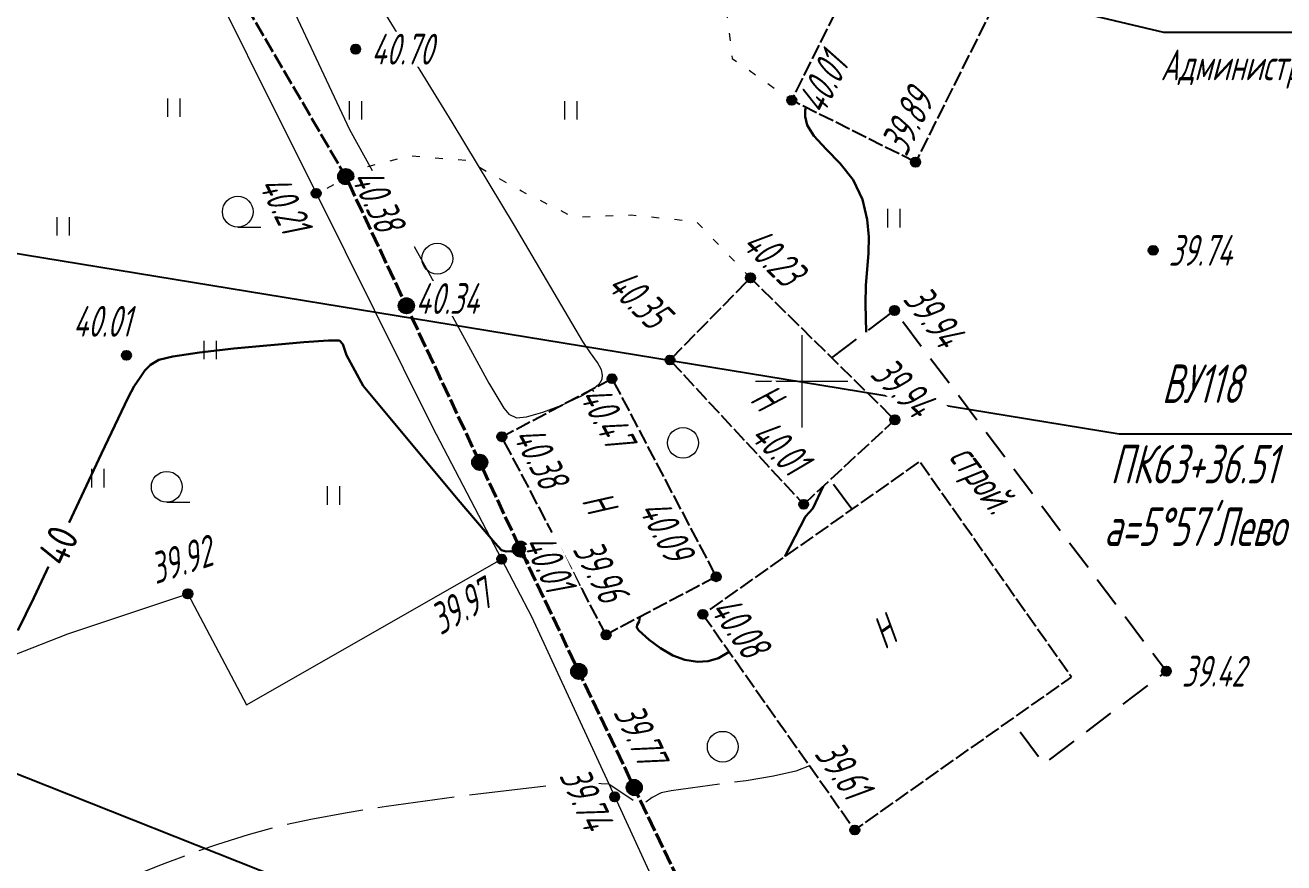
# Model space of a CAD drawing. Extents: x 2208637 to 2213412, y 575334 to 577367.
# Drawn here: x 2211124.76 to 2211165.67, y 576534.36 to 576561.57 of the extents above; entities that cross this region are included whole.
import ezdxf
from ezdxf.enums import TextEntityAlignment as Align

# ---------------------------------------------------------------- set-up
doc = ezdxf.new("R2010")
doc.units = 0
doc.header["$LTSCALE"] = 0.5
for name, pattern in [('2000_13', [1, 1, 0]), ('2000_16', [1, 1, 0]), ('2000_22', [3, 2, -1]), ('2000_366_2', [1.5, 0.5, -1]), ('500_121_1_2', [1, 1, 0]), ('500_329_3', [6, 5, -1])]:
    doc.linetypes.add(name, pattern=pattern)
doc.layers.get('0').update_dxf_attribs({"lineweight": 25})
for name, color, linetype, lineweight in [('ИИ_ГАЗОПРОВОДЫ', 150, 'Continuous', 25), ('ИИ_ГОРИЗОНТАЛИ_ОСН', 32, 'Continuous', 15), ('ИИ_ГОРИЗОНТАЛИ_УТОЛЩ', 32, 'Continuous', 30), ('ИИ_КООРДИНАТНАЯ_СЕТКА', 3, 'Continuous', 25), ('ИИ_ОГРАДЫ', 7, 'Continuous', 25), ('ИИ_ОТМЕТКИ', 7, 'Continuous', 25), ('ИИ_СООРУЖЕНИЯ', 7, 'Continuous', 25), ('ИИ_ТРАССЫ_КЛС', 5, 'Continuous', 40), ('ИИ_УГОДЬЯ', 7, 'Continuous', 25)]:
    doc.layers.add(name, color=color, linetype=linetype, lineweight=lineweight)
doc.styles.add('D431', font='', dxfattribs={"height": 1})
doc.styles.add('GOST 2.304', font='cs_gost2304.shx', dxfattribs={"width": 0.8, "oblique": 15})
doc.styles.add('VNIPISIMPLEXCUR', font='simplex.shx', dxfattribs={"width": 0.8, "oblique": 15})
doc.styles.get('D431').set_extended_font_data('D431', italic=True)
doc.linetypes.add('2000_475_1', pattern='A,3,[1,Topography.shx,S=0.5,R=90,X=0,Y=0],0', length=3)

# ---------------------------------------------------------------- blocks, each defined once
blk = doc.blocks.new('500_12')
at = {"color": 0, "linetype": 'Continuous', "lineweight": -2, "flags": 128}
for points in [[(0, 3), (0, -3)], [(-3, 0), (3, 0)]]:
    blk.add_lwpolyline(points, dxfattribs=at)
at = {"color": 7, "linetype": 'Continuous', "lineweight": -2, "style": 'D431'}
blk.add_attdef('Вертикальная_подпись', (-0.5, 0.5), '', height=2, rotation=90, dxfattribs=at)
blk.add_attdef('Горизонтальная_подпись', (0.5, 0.5), '', height=2, dxfattribs=at)
blk = doc.blocks.new('500_329_6')
at = {"color": 0, "linetype": 'Continuous', "lineweight": -2}
blk.add_lwpolyline([(0, 0), (1, 0)], dxfattribs=at)
blk = doc.blocks.new('500_401')
at = {"color": 0, "linetype": 'Continuous', "lineweight": -2}
for points in [[(-0.4, 0), (-0.4, 1.2)], [(0.4, 0), (0.4, 1.2)]]:
    blk.add_lwpolyline(points, dxfattribs=at)
blk = doc.blocks.new('500_368')
at = {"color": 0, "linetype": 'Continuous', "lineweight": -2}
blk.add_circle((0, 0), 1, dxfattribs=at)
blk = doc.blocks.new('500_379')
at = {"color": 0, "linetype": 'Continuous', "lineweight": -2}
blk.add_lwpolyline([(0, -1), (1.5, -1)], dxfattribs=at)
blk.add_circle((0, 0), 1, dxfattribs=at)
blk = doc.blocks.new('500_330_1')
at = {"linetype": 'Continuous', "lineweight": -2}
h = blk.add_hatch(color=0, dxfattribs=at)
h.dxf.hatch_style = 1
edge = h.paths.add_edge_path()
edge.add_arc((0, 0), 0.3, 0, 360)
at = {"color": 0, "linetype": 'Continuous', "lineweight": -2}
blk.add_circle((0, 0), 0.3, dxfattribs=at)
at = {"color": 0, "linetype": 'Continuous', "lineweight": -2, "style": 'GOST 2.304', "flags": 1}
for tag, p in [('Номер', (-1, -1)), ('Номер_рабочей_станции', (-1, -3.5))]:
    blk.add_attdef(tag, text='', height=2, dxfattribs=at).set_placement(p, align=Align.RIGHT)
at = {"color": 0, "linetype": 'Continuous', "lineweight": -2, "style": 'GOST 2.304'}
blk.add_attdef('Высота', (1, -1), '', height=2, dxfattribs=at)
at = {"color": 0, "linetype": 'Continuous', "lineweight": -2, "style": 'GOST 2.304', "flags": 1}
blk.add_attdef('Код', (0, -3.5), '', height=2, dxfattribs=at)
blk = doc.blocks.new('*U56')
at = {"color": 7, "true_color": 0xffffff}
blk.add_wipeout([(-1.525, 1.1), (1.625, 1.1), (1.625, -1.1), (-1.525, -1.1)], dxfattribs=at)
at = {"color": 0, "linetype": 'Continuous', "lineweight": -2, "style": 'GOST 2.304'}
blk.add_attdef('Высота', text='', height=2, dxfattribs=at).set_placement((0, 0), align=Align.MIDDLE_CENTER)
blk = doc.blocks.new('500_107_1_1')
at = {"linetype": 'Continuous', "lineweight": -2}
h = blk.add_hatch(color=0, dxfattribs=at)
h.dxf.hatch_style = 1
edge = h.paths.add_edge_path()
edge.add_arc((0, 0), 0.5, 0, 360)
at = {"color": 0, "linetype": 'Continuous', "lineweight": -2}
blk.add_circle((0, 0), 0.5, dxfattribs=at)
at = {"color": 0, "linetype": 'Continuous', "lineweight": -2, "style": 'VNIPISIMPLEXCUR', "oblique": 15, "width": 0.8}
for tag, p in [('Номер', (1, -0.5)), ('Тип', (1, -3)), ('Высота', (1, -5.5)), ('Пояснительная_надпись', (1, -8))]:
    blk.add_attdef(tag, p, '', height=2, dxfattribs=at)

msp = doc.modelspace()

# ---------------------------------------------------------------- linework, layer by layer
at = {"layer": 'ИИ_ГАЗОПРОВОДЫ', "color": 7, "linetype": '500_121_1_2', "lineweight": 40, "flags": 128}
msp.add_lwpolyline([(2210947.509, 576553.129), (2210962.73, 576547.52), (2210976.437, 576542.375), (2210981.974, 576540.409), (2210987.843, 576538.033), (2210994.856, 576535.495), (2211008.37, 576526.26), (2211013.09, 576532.78), (2211014.085, 576534.05), (2211016.197, 576541.336), (2211017.412, 576545.107), (2211019.38, 576550.369), (2211021.035, 576553.701), (2211023.92, 576559.7), (2211026.15, 576564.54), (2211027.77, 576568.06), (2211032.38, 576577.47), (2211034.5, 576581.95), (2211065.448, 576568.443), (2211075.152, 576564.598), (2211082.651, 576561.98), (2211099.808, 576555.972), (2211106.03, 576558.44), (2211110.98, 576559.97), (2211115.68, 576561.55), (2211120.47, 576563.15), (2211125.59, 576564.86), (2211129.62, 576566.16), (2211135.176, 576556.65), (2211140.856, 576544.549), (2211140.961, 576544.326), (2211144.553, 576536.806), (2211148.385, 576528.784), (2211153.244, 576518.943), (2211158.041, 576509.227), (2211158.514, 576508.27)], dxfattribs=at)
at = {"layer": 'ИИ_ГАЗОПРОВОДЫ', "color": 7, "flags": 128}
msp.add_lwpolyline([(2211127.798, 576569.376), (2211161.762, 576561.337), (2211189.295, 576561.337)], dxfattribs=at)
at = {"layer": 'ИИ_ГОРИЗОНТАЛИ_ОСН', "elevation": 40.5, "flags": 128}
msp.add_lwpolyline([(2211133.034, 576563.008), (2211135.296, 576558.183), (2211137.791, 576553.677), (2211139.831, 576549.942), (2211140.316, 576549.127), (2211140.482, 576548.929), (2211140.723, 576548.813), (2211141.054, 576548.842), (2211141.581, 576548.995), (2211142.197, 576549.23), (2211142.792, 576549.507), (2211143.181, 576549.731), (2211143.386, 576549.886), (2211143.468, 576549.98), (2211143.509, 576550.083), (2211143.521, 576550.201), (2211143.485, 576550.374), (2211143.36, 576550.608), (2211143.131, 576550.925), (2211142.888, 576551.298), (2211140.661, 576555.063), (2211138.639, 576558.415), (2211136.506, 576561.88)], dxfattribs=at)
at = {"layer": 'ИИ_ГОРИЗОНТАЛИ_ОСН', "color": 32, "linetype": '500_329_3', "lineweight": 20, "elevation": 39.75, "flags": 128}
msp.add_lwpolyline([(2211150.249, 576537.514), (2211150.249, 576537.514), (2211149.809, 576537.337), (2211149.083, 576537.174), (2211148.193, 576537.027), (2211145.756, 576536.7), (2211145.429, 576536.637), (2211145.142, 576536.485), (2211144.769, 576536.216), (2211143.725, 576536.909), (2211143.228, 576536.932), (2211142.781, 576536.929), (2211142.301, 576536.907), (2211141.907, 576536.87), (2211139.071, 576536.543), (2211136.5, 576536.188), (2211135.22, 576535.985), (2211134.036, 576535.769), (2211133.02, 576535.546), (2211132.002, 576535.269), (2211131.011, 576534.957), (2211130.073, 576534.63), (2211129.211, 576534.305), (2211127.019, 576533.433), (2211126.626, 576533.35), (2211126.292, 576533.317), (2211125.996, 576533.25), (2211125.717, 576533.06)], dxfattribs=at)
at = {"layer": 'ИИ_ГОРИЗОНТАЛИ_УТОЛЩ', "elevation": 40, "flags": 128}
for points in [[(2211150.136, 576558.898), (2211150.11, 576558.798), (2211150.105, 576558.601), (2211150.177, 576558.323), (2211150.394, 576557.971), (2211150.792, 576557.537), (2211151.248, 576557.073), (2211151.672, 576556.542), (2211151.972, 576555.908), (2211152.123, 576555.26), (2211152.178, 576554.69), (2211152.17, 576554.164), (2211152.086, 576553.108), (2211152.074, 576552.512), (2211152.088, 576551.602)], [(2211142.858, 576543.249), (2211141.911, 576543.682), (2211141.539, 576543.866), (2211141.259, 576544.045), (2211140.827, 576544.365), (2211140.674, 576544.452), (2211140.52, 576544.479), (2211140.387, 576544.474), (2211140.244, 576544.513), (2211140.017, 576544.754), (2211138.829, 576546.148), (2211135.746, 576549.849), (2211135.197, 576550.846), (2211135.079, 576551.203), (2211134.97, 576551.322), (2211134.616, 576551.328), (2211133.81, 576551.277), (2211131.54, 576551.065), (2211130.424, 576550.934), (2211129.553, 576550.807), (2211129.1, 576550.699), (2211128.832, 576550.534), (2211128.647, 576550.35), (2211128.488, 576550.128), (2211128.303, 576549.847), (2211128.104, 576549.472), (2211127.236, 576547.66), (2211125.038, 576542.968), (2211124.514, 576541.903)], [(2211150.693, 576546.586), (2211150.359, 576545.866), (2211150.123, 576545.614), (2211149.444, 576544.305)], [(2211147.641, 576541.213), (2211147.296, 576541.01), (2211146.961, 576540.907), (2211146.605, 576540.891), (2211146.196, 576540.95), (2211145.812, 576541.092), (2211145.409, 576541.328), (2211145.042, 576541.597), (2211144.698, 576541.908), (2211144.655, 576541.961), (2211144.637, 576542.018), (2211144.653, 576542.092), (2211144.713, 576542.202), (2211144.735, 576542.345)]]:
    msp.add_lwpolyline(points, dxfattribs=at)
at = {"layer": 'ИИ_ОГРАДЫ', "linetype": '2000_475_1', "lineweight": 20, "flags": 128}
for points in [[(2211106.08, 576524.77), (2211104.002, 576531.836), (2211104.05, 576533.73), (2211104.44, 576540.16), (2211104.422, 576541.717), (2211105.64, 576548.73), (2211105.73, 576550.44), (2211106.12, 576553.07), (2211106.57, 576556.2), (2211106.97, 576558.48), (2211114.5, 576560.66), (2211120.705, 576562.304), (2211129.74, 576565.09), (2211134.214, 576556.108), (2211137.987, 576548.532), (2211140.244, 576544.224), (2211141.219, 576542.362), (2211143.919, 576536.503), (2211147.566, 576528.588), (2211148.533, 576526.489)], [(2211116.666, 576549.452), (2211116.854, 576544.432), (2211119.591, 576539.229), (2211126.137, 576541.796), (2211130.043, 576543.097), (2211131.952, 576539.495), (2211140.244, 576544.224)]]:
    msp.add_lwpolyline(points, dxfattribs=at)
at = {"layer": 'ИИ_СООРУЖЕНИЯ', "linetype": '2000_16', "flags": 128}
msp.add_lwpolyline([(2211153.699, 576557.118), (2211149.673, 576559.129), (2211155.233, 576570.26), (2211159.259, 576568.249)], close=True, dxfattribs=at)
at = {"layer": 'ИИ_СООРУЖЕНИЯ', "linetype": '2000_13', "flags": 128}
for points in [[(2211150.063, 576546.003), (2211153.025, 576548.749), (2211148.334, 576553.359), (2211145.715, 576550.694)], [(2211143.638, 576541.767), (2211140.252, 576548.2), (2211143.832, 576550.085), (2211147.218, 576543.652)], [(2211146.783, 576542.43), (2211151.722, 576535.425), (2211158.766, 576540.391), (2211153.828, 576547.396)]]:
    msp.add_lwpolyline(points, close=True, dxfattribs=at)
at = {"layer": 'ИИ_СООРУЖЕНИЯ', "linetype": '2000_22', "flags": 128}
for points in [[(2211150.976, 576550.763), (2211153.013, 576552.3), (2211161.852, 576540.583), (2211157.868, 576537.577), (2211156.794, 576539.001)], [(2211151.629, 576545.846), (2211150.915, 576546.793)]]:
    msp.add_lwpolyline(points, dxfattribs=at)
at = {"layer": 'ИИ_ТРАССЫ_КЛС', "lineweight": 25, "flags": 128}
for points in [[(2211101.85, 576557.86), (2211160.314, 576548.297), (2211168.348, 576548.297)], [(2211100.623, 576546.71), (2211157.205, 576524.275), (2211165.213, 576524.275)]]:
    msp.add_lwpolyline(points, dxfattribs=at)
at = {"layer": 'ИИ_УГОДЬЯ', "linetype": '2000_366_2', "lineweight": 20, "flags": 128}
for points in [[(2211136.399, 576581.15), (2211136.544, 576578.488), (2211138.336, 576576.699), (2211143.383, 576574.95), (2211147.983, 576573.039), (2211148.919, 576571.127), (2211148.595, 576567.333), (2211147.292, 576564.08), (2211147.74, 576560.487), (2211149.673, 576559.129)], [(2211148.334, 576553.359), (2211146.587, 576555.181), (2211144.45, 576555.395), (2211142.599, 576555.323), (2211140.889, 576556.177), (2211139.109, 576557.173), (2211137.257, 576557.316), (2211135.833, 576556.96), (2211134.225, 576556.085)]]:
    msp.add_lwpolyline(points, dxfattribs=at)

# ---------------------------------------------------------------- block references
at = {"layer": 'ИИ_ГАЗОПРОВОДЫ', "color": 7, "xscale": 0.5, "yscale": 0.5, "zscale": 0.5}
for p in [(2211135.176, 576556.65, 40.382), (2211137.146, 576552.454, 40.341), (2211139.533, 576547.369, 40.207), (2211140.856, 576544.549, 40.013), (2211142.752, 576540.576, 39.883), (2211144.553, 576536.806, 39.77)]:
    msp.add_blockref('500_107_1_1', p, dxfattribs=at)
at = {"layer": 'ИИ_ГОРИЗОНТАЛИ_ОСН', "xscale": 0.5, "yscale": 0.5, "zscale": 0.5, "rotation": 303.5974670770353}
msp.add_blockref('500_329_6', (2211143.181, 576549.731, 40.5), dxfattribs=at)
at = {"layer": 'ИИ_КООРДИНАТНАЯ_СЕТКА', "color": 3, "lineweight": 20, "xscale": 0.5, "yscale": 0.5, "zscale": 0.5}
msp.add_blockref('500_12', (2211150, 576550), dxfattribs=at)
at = {"layer": 'ИИ_УГОДЬЯ', "lineweight": 20, "xscale": 0.5, "yscale": 0.5, "zscale": 0.5}
for name, p in [('500_401', (2211129.591, 576558.59)), ('500_401', (2211135.5, 576558.5)), ('500_401', (2211142.5, 576558.5)), ('500_379', (2211131.666, 576555.51)), ('500_401', (2211153, 576555)), ('500_401', (2211125.991, 576554.736)), ('500_368', (2211138.152, 576553.986)), ('500_401', (2211130.774, 576550.717)), ('500_368', (2211146.139, 576548.001)), ('500_401', (2211127.122, 576546.555)), ('500_379', (2211129.357, 576546.573)), ('500_401', (2211134.785, 576545.99)), ('500_368', (2211147.43, 576538.13))]:
    msp.add_blockref(name, p, dxfattribs=at)

# ---------------------------------------------------------------- wipeouts: each hides what was drawn before it
at = {"lineweight": 0}
msp.add_wipeout([(2211161.714, 576559.709), (2211188.921, 576559.709), (2211188.921, 576560.88), (2211161.714, 576560.88)], dxfattribs=at).dxf.layer = 'ИИ_ГАЗОПРОВОДЫ'

# ---------------------------------------------------------------- next in the draw order: texts
at = {"layer": 'ИИ_ГАЗОПРОВОДЫ', "color": 7, "style": 'GOST 2.304', "oblique": 15, "width": 0.8}
msp.add_text('Администрация Митякинского сельского поселения', height=1, dxfattribs=at).set_placement((2211161.664, 576559.779))

# ---------------------------------------------------------------- next in the draw order: wipeouts: each hides what was drawn before it
at = {"lineweight": 0}
for points, layer in [([(2211126.052, 576543.789), (2211126.652, 576545.07), (2211125.62, 576545.554), (2211125.02, 576544.272)], 'ИИ_ГОРИЗОНТАЛИ_УТОЛЩ'), ([(2211136.117, 576560.22), (2211138.938, 576560.22), (2211138.938, 576561.36), (2211136.117, 576561.36)], 'ИИ_ОТМЕТКИ'), ([(2211150.82, 576558.687), (2211152.001, 576561.049), (2211150.981, 576561.559), (2211149.801, 576559.196)], 'ИИ_ОТМЕТКИ'), ([(2211153.484, 576557.281), (2211154.739, 576559.793), (2211153.719, 576560.303), (2211152.465, 576557.791)], 'ИИ_ОТМЕТКИ'), ([(2211132.309, 576556.257), (2211133.486, 576553.893), (2211134.576, 576554.436), (2211133.398, 576556.8)], 'ИИ_ОТМЕТКИ'), ([(2211135.311, 576556.493), (2211136.501, 576553.958), (2211137.533, 576554.442), (2211136.343, 576556.978)], 'ИИ_ОТМЕТКИ'), ([(2211148.037, 576554.274), (2211150.035, 576552.31), (2211150.888, 576553.179), (2211148.891, 576555.142)], 'ИИ_ОТМЕТКИ'), ([(2211161.975, 576553.684), (2211164.662, 576553.684), (2211164.662, 576554.824), (2211161.975, 576554.824)], 'ИИ_ОТМЕТКИ'), ([(2211143.652, 576552.926), (2211145.65, 576550.963), (2211146.449, 576551.776), (2211144.451, 576553.739)], 'ИИ_ОТМЕТКИ'), ([(2211137.558, 576552.12), (2211140.218, 576552.12), (2211140.218, 576553.26), (2211137.558, 576553.26)], 'ИИ_ОТМЕТКИ'), ([(2211126.422, 576551.379), (2211129.063, 576551.379), (2211129.063, 576552.519), (2211126.422, 576552.519)], 'ИИ_ОТМЕТКИ'), ([(2211144.664, 576545.71), (2211145.969, 576543.232), (2211146.978, 576543.763), (2211145.673, 576546.241)], 'ИИ_ОТМЕТКИ'), ([(2211129.064, 576543.347), (2211131.751, 576544.242), (2211131.366, 576545.397), (2211128.68, 576544.502)], 'ИИ_ОТМЕТКИ'), ([(2211162.402, 576540.013), (2211165.293, 576540.013), (2211165.293, 576541.23), (2211162.402, 576541.23)], 'ИИ_ОТМЕТКИ'), ([(2211143.818, 576539.172), (2211145.046, 576536.602), (2211146.074, 576537.093), (2211144.847, 576539.663)], 'ИИ_ОТМЕТКИ'), ([(2211150.356, 576537.81), (2211151.881, 576535.645), (2211152.86, 576536.336), (2211151.335, 576538.5)], 'ИИ_ОТМЕТКИ'), ([(2211148.263, 576549.288), (2211148.84, 576548.666), (2211149.676, 576549.441), (2211149.099, 576550.063)], 'ИИ_СООРУЖЕНИЯ'), ([(2211154.73, 576547.443), (2211156.637, 576544.915), (2211157.547, 576545.602), (2211155.64, 576548.129)], 'ИИ_СООРУЖЕНИЯ'), ([(2211142.788, 576546.042), (2211143.183, 576545.292), (2211144.192, 576545.823), (2211143.797, 576546.573)], 'ИИ_СООРУЖЕНИЯ'), ([(2211152.784, 576541.24), (2211153.477, 576541.729), (2211152.821, 576542.661), (2211152.127, 576542.172)], 'ИИ_СООРУЖЕНИЯ'), ([(2211161.767, 576549.209), (2211165.477, 576549.209), (2211165.477, 576550.634), (2211161.767, 576550.634)], 'ИИ_ТРАССЫ_КЛС'), ([(2211160.093, 576546.596), (2211167.403, 576546.596), (2211167.403, 576548.094), (2211160.093, 576548.094)], 'ИИ_ТРАССЫ_КЛС'), ([(2211159.891, 576544.565), (2211168.041, 576544.565), (2211168.041, 576546.023), (2211159.891, 576546.023)], 'ИИ_ТРАССЫ_КЛС')]:
    msp.add_wipeout(points, dxfattribs=at).dxf.layer = layer

# ---------------------------------------------------------------- next in the draw order: block references
at = {"layer": 'ИИ_ГОРИЗОНТАЛИ_УТОЛЩ', "color": 32, "lineweight": 20, "xscale": 0.4999999999999999, "yscale": 0.4999999999999999, "zscale": 0.4999999999999999, "rotation": 64.90353709213318}
msp.add_blockref('*U56', (2211125.836, 576544.671, 40), dxfattribs=at).add_auto_attribs({'Высота': '40'})
at = {"layer": 'ИИ_ОТМЕТКИ'}
ref = msp.add_blockref('500_330_1', (2211135.5, 576560.79, 40.7), dxfattribs=dict(at, xscale=0.5, yscale=0.5, zscale=0.5))
ref.add_attrib('Высота', '40.70', (2211136, 576560.29, -28.826), dxfattribs={"layer": '0', "color": 0, "linetype": 'Continuous', "lineweight": -2, "height": 1, "style": 'GOST 2.304', "oblique": 15, "width": 0.8})
ref = msp.add_blockref('500_330_1', (2211149.673, 576559.129, 40.014), dxfattribs=dict(at, xscale=0.5, yscale=0.5, zscale=0.5, rotation=63.45751648457752))
ref.add_attrib('Высота', '40.01', (2211150.706, 576558.613), dxfattribs={"layer": '0', "color": 0, "linetype": 'Continuous', "lineweight": -2, "height": 1, "rotation": 63.4575, "style": 'GOST 2.304', "oblique": 15, "width": 0.8})
ref = msp.add_blockref('500_330_1', (2211153.699, 576557.118, 39.892), dxfattribs=dict(at, xscale=0.5, yscale=0.5, zscale=0.5, rotation=63.45751648457752))
ref.add_attrib('Высота', '39.89', (2211153.399, 576557.268), dxfattribs={"layer": '0', "color": 0, "linetype": 'Continuous', "lineweight": -2, "height": 1, "rotation": 63.4575, "style": 'GOST 2.304', "oblique": 15, "width": 0.8})
ref = msp.add_blockref('500_330_1', (2211135.176, 576556.65, 40.382), dxfattribs=dict(at, xscale=0.4999999999999999, yscale=0.4999999999999999, zscale=0.4999999999999999, rotation=295.1440570587578))
ref.add_attrib('Высота', '40.38', (2211135.325, 576556.629, 40.382), dxfattribs={"layer": '0', "color": 0, "linetype": 'Continuous', "lineweight": -2, "height": 1, "rotation": 295.1441, "style": 'GOST 2.304', "oblique": 15, "width": 0.8})
ref = msp.add_blockref('500_330_1', (2211134.214, 576556.108, 40.212), dxfattribs=dict(at, xscale=0.4999999999999998, yscale=0.4999999999999998, zscale=0.4999999999999998, rotation=296.4762939090405))
ref.add_attrib('Высота', '40.21', (2211132.319, 576556.393), dxfattribs={"layer": '0', "color": 0, "linetype": 'Continuous', "lineweight": -2, "height": 1, "rotation": 296.4763, "style": 'GOST 2.304', "oblique": 15, "width": 0.8})
ref = msp.add_blockref('500_330_1', (2211148.334, 576553.359, 40.228), dxfattribs=dict(at, xscale=0.5, yscale=0.5, zscale=0.5, rotation=315.4943307089584))
ref.add_attrib('Высота', '40.23', (2211148.003, 576554.406), dxfattribs={"layer": '0', "color": 0, "linetype": 'Continuous', "lineweight": -2, "height": 1, "rotation": 315.4943, "style": 'GOST 2.304', "oblique": 15, "width": 0.8})
ref = msp.add_blockref('500_330_1', (2211161.425, 576554.254, 39.745), dxfattribs=dict(at, xscale=0.5, yscale=0.5, zscale=0.5))
ref.add_attrib('Высота', '39.74', (2211161.925, 576553.754), dxfattribs={"layer": '0', "color": 0, "linetype": 'Continuous', "lineweight": -2, "height": 1, "style": 'GOST 2.304', "oblique": 15, "width": 0.8})
ref = msp.add_blockref('500_330_1', (2211145.715, 576550.694, 40.354), dxfattribs=dict(at, xscale=0.5, yscale=0.5, zscale=0.5, rotation=315.4943307089584))
ref.add_attrib('Высота', '40.35', (2211143.618, 576553.058), dxfattribs={"layer": '0', "color": 0, "linetype": 'Continuous', "lineweight": -2, "height": 1, "rotation": 315.4943, "style": 'GOST 2.304', "oblique": 15, "width": 0.8})
ref = msp.add_blockref('500_330_1', (2211137.146, 576552.454, 40.341), dxfattribs=dict(at, xscale=0.5, yscale=0.5, zscale=0.5))
ref.add_attrib('Высота', '40.34', (2211137.441, 576552.19), dxfattribs={"layer": '0', "color": 0, "linetype": 'Continuous', "lineweight": -2, "height": 1, "style": 'GOST 2.304', "oblique": 15, "width": 0.8})
ref = msp.add_blockref('500_330_1', (2211128.046, 576550.843, 40.011), dxfattribs=dict(at, xscale=0.5, yscale=0.5, zscale=0.5))
ref.add_attrib('Высота', '40.01', (2211126.305, 576551.449), dxfattribs={"layer": '0', "color": 0, "linetype": 'Continuous', "lineweight": -2, "height": 1, "style": 'GOST 2.304', "oblique": 15, "width": 0.8})
ref = msp.add_blockref('500_330_1', (2211130.043, 576543.097, 39.925), dxfattribs=dict(at, xscale=0.4999999999999999, yscale=0.4999999999999999, zscale=0.4999999999999999, rotation=18.41806915537883))
ref.add_attrib('Высота', '39.92', (2211128.995, 576543.398), dxfattribs={"layer": '0', "color": 0, "linetype": 'Continuous', "lineweight": -2, "height": 1, "rotation": 18.4181, "style": 'GOST 2.304', "oblique": 15, "width": 0.8})
ref = msp.add_blockref('500_330_1', (2211161.852, 576540.583, 39.422), dxfattribs=dict(at, xscale=0.5, yscale=0.5, zscale=0.5))
ref.add_attrib('Высота', '39.42', (2211162.352, 576540.083, 39.422), dxfattribs={"layer": '0', "color": 0, "linetype": 'Continuous', "lineweight": -2, "height": 1, "style": 'GOST 2.304', "oblique": 15, "width": 0.8})
ref = msp.add_blockref('500_330_1', (2211151.722, 576535.425, 39.609), dxfattribs=dict(at, xscale=0.5, yscale=0.5, zscale=0.5, rotation=305.1828209013777))
ref.add_attrib('Высота', '39.61', (2211150.384, 576537.891), dxfattribs={"layer": '0', "color": 0, "linetype": 'Continuous', "lineweight": -2, "height": 1, "rotation": 305.1828, "style": 'GOST 2.304', "oblique": 15, "width": 0.8})

# ---------------------------------------------------------------- next in the draw order: texts
at = {"layer": 'ИИ_СООРУЖЕНИЯ', "ltscale": 0.5, "style": 'GOST 2.304', "oblique": 15, "width": 0.8}
for s, rotation, p in [('строй.', 307.032, (2211154.752, 576547.53, -88.25)), ('Н', 35.1828, (2211152.703, 576541.269, -88.25))]:
    msp.add_text(s, height=1, rotation=rotation, dxfattribs=at).set_placement(p)
at = {"layer": 'ИИ_ТРАССЫ_КЛС', "lineweight": 25, "style": 'GOST 2.304', "oblique": 15, "width": 0.8}
for s, p in [('ВУ118', (2211161.705, 576549.297)), ('ПК63+36.51', (2211160.031, 576546.684)), ("а=5°57'Лево", (2211159.819, 576544.653))]:
    msp.add_text(s, height=1.25, dxfattribs=at).set_placement(p)

# ---------------------------------------------------------------- next in the draw order: wipeouts: each hides what was drawn before it
at = {"lineweight": 0}
for points in [[(2211152.173, 576550.107), (2211154.075, 576548.237), (2211154.874, 576549.05), (2211152.972, 576550.92)], [(2211140.571, 576548.098), (2211141.875, 576545.62), (2211142.884, 576546.151), (2211141.579, 576548.629)], [(2211148.301, 576548.05), (2211150.185, 576546.198), (2211150.984, 576547.011), (2211149.1, 576548.863)], [(2211142.495, 576544.463), (2211143.765, 576542.049), (2211144.825, 576542.607), (2211143.555, 576545.021)], [(2211146.988, 576542.451), (2211148.602, 576540.162), (2211149.534, 576540.819), (2211147.92, 576543.108)], [(2211142.056, 576537.117), (2211143.18, 576534.677), (2211144.216, 576535.154), (2211143.091, 576537.594)]]:
    msp.add_wipeout(points, dxfattribs=at).dxf.layer = 'ИИ_ОТМЕТКИ'

# ---------------------------------------------------------------- next in the draw order: block references
at = {"layer": 'ИИ_ОТМЕТКИ'}
ref = msp.add_blockref('500_330_1', (2211150.063, 576546.003, 40.015), dxfattribs=dict(at, xscale=0.5, yscale=0.5, zscale=0.5, rotation=315.4943307089584))
ref.add_attrib('Высота', '40.01', (2211148.267, 576548.181), dxfattribs={"layer": '0', "color": 0, "linetype": 'Continuous', "lineweight": -2, "height": 1, "rotation": 315.4943, "style": 'GOST 2.304', "oblique": 15, "width": 0.8})
ref = msp.add_blockref('500_330_1', (2211140.252, 576548.2, 40.38), dxfattribs=dict(at, xscale=0.5, yscale=0.5, zscale=0.5, rotation=297.7614153878444))
ref.add_attrib('Высота', '40.38', (2211140.578, 576548.234), dxfattribs={"layer": '0', "color": 0, "linetype": 'Continuous', "lineweight": -2, "height": 1, "rotation": 297.7614, "style": 'GOST 2.304', "oblique": 15, "width": 0.8})
ref = msp.add_blockref('500_330_1', (2211147.218, 576543.652, 40.088), dxfattribs=dict(at, xscale=0.5, yscale=0.5, zscale=0.5, rotation=297.7614153878444))
ref.add_attrib('Высота', '40.09', (2211144.672, 576545.847), dxfattribs={"layer": '0', "color": 0, "linetype": 'Continuous', "lineweight": -2, "height": 1, "rotation": 297.7614, "style": 'GOST 2.304', "oblique": 15, "width": 0.8})
ref = msp.add_blockref('500_330_1', (2211146.783, 576542.43, 40.082), dxfattribs=dict(at, xscale=0.5, yscale=0.5, zscale=0.5, rotation=305.1828209013777))
ref.add_attrib('Высота', '40.08', (2211146.978, 576542.587), dxfattribs={"layer": '0', "color": 0, "linetype": 'Continuous', "lineweight": -2, "height": 1, "rotation": 305.1828, "style": 'GOST 2.304', "oblique": 15, "width": 0.8})
ref = msp.add_blockref('500_330_1', (2211144.553, 576536.806, 39.77), dxfattribs=dict(at, xscale=0.4999999999999999, yscale=0.4999999999999999, zscale=0.4999999999999999, rotation=295.5336209062328))
ref.add_attrib('Высота', '39.77', (2211143.86, 576539.247), dxfattribs={"layer": '0', "color": 0, "linetype": 'Continuous', "lineweight": -2, "height": 1, "rotation": 295.5336, "style": 'GOST 2.304', "oblique": 15, "width": 0.8})
ref = msp.add_blockref('500_330_1', (2211143.919, 576536.503, 39.738), dxfattribs=dict(at, xscale=0.5, yscale=0.5, zscale=0.5, rotation=294.7411422948094))
ref.add_attrib('Высота', '39.74', (2211142.099, 576537.192), dxfattribs={"layer": '0', "color": 0, "linetype": 'Continuous', "lineweight": -2, "height": 1, "rotation": 294.7411, "style": 'GOST 2.304', "oblique": 15, "width": 0.8})

# ---------------------------------------------------------------- next in the draw order: texts
at = {"layer": 'ИИ_СООРУЖЕНИЯ', "ltscale": 0.5, "style": 'GOST 2.304', "oblique": 15, "width": 0.8}
for rotation, p in [(312.8233, (2211148.28, 576549.372, -88.25)), (297.7614, (2211142.827, 576546.119, -88.25))]:
    msp.add_text('Н', height=1, rotation=rotation, dxfattribs=at).set_placement(p)

# ---------------------------------------------------------------- next in the draw order: wipeouts: each hides what was drawn before it
at = {"lineweight": 0}
for points in [[(2211153.237, 576552.575), (2211154.843, 576550.446), (2211155.753, 576551.133), (2211154.147, 576553.262)], [(2211142.734, 576549.398), (2211144.075, 576546.848), (2211145.084, 576547.379), (2211143.742, 576549.929)], [(2211140.905, 576544.623), (2211142.043, 576542.24), (2211143.072, 576542.731), (2211141.934, 576545.114)]]:
    msp.add_wipeout(points, dxfattribs=at).dxf.layer = 'ИИ_ОТМЕТКИ'

# ---------------------------------------------------------------- next in the draw order: block references
at = {"layer": 'ИИ_ОТМЕТКИ'}
ref = msp.add_blockref('500_330_1', (2211153.013, 576552.3, 39.943), dxfattribs=dict(at, xscale=0.4999999999999999, yscale=0.4999999999999999, zscale=0.4999999999999999, rotation=307.0320300560758))
ref.add_attrib('Высота', '39.94', (2211153.262, 576552.657), dxfattribs={"layer": '0', "color": 0, "linetype": 'Continuous', "lineweight": -2, "height": 1, "rotation": 307.032, "style": 'GOST 2.304', "oblique": 15, "width": 0.8})
ref = msp.add_blockref('500_330_1', (2211153.025, 576548.749, 39.945), dxfattribs=dict(at, xscale=0.5, yscale=0.5, zscale=0.5, rotation=315.4943307089584))
ref.add_attrib('Высота', '39.94', (2211152.186, 576550.191), dxfattribs={"layer": '0', "color": 0, "linetype": 'Continuous', "lineweight": -2, "height": 1, "rotation": 315.4943, "style": 'GOST 2.304', "oblique": 15, "width": 0.8})
ref = msp.add_blockref('500_330_1', (2211143.832, 576550.085, 40.474), dxfattribs=dict(at, xscale=0.5, yscale=0.5, zscale=0.5, rotation=297.7614153878444))
ref.add_attrib('Высота', '40.47', (2211142.741, 576549.534), dxfattribs={"layer": '0', "color": 0, "linetype": 'Continuous', "lineweight": -2, "height": 1, "rotation": 297.7614, "style": 'GOST 2.304', "oblique": 15, "width": 0.8})
ref = msp.add_blockref('500_330_1', (2211143.638, 576541.767, 39.961), dxfattribs=dict(at, xscale=0.5, yscale=0.5, zscale=0.5, rotation=297.7614153878444))
ref.add_attrib('Высота', '39.96', (2211142.533, 576544.54), dxfattribs={"layer": '0', "color": 0, "linetype": 'Continuous', "lineweight": -2, "height": 1, "rotation": 297.7614, "style": 'GOST 2.304', "oblique": 15, "width": 0.8})

# ---------------------------------------------------------------- next in the draw order: wipeouts: each hides what was drawn before it
at = {"lineweight": 0}
msp.add_wipeout([(2211138.336, 576541.698), (2211140.793, 576543.099), (2211140.228, 576544.09), (2211137.772, 576542.689)], dxfattribs=at).dxf.layer = 'ИИ_ОТМЕТКИ'

# ---------------------------------------------------------------- next in the draw order: block references
at = {"layer": 'ИИ_ОТМЕТКИ'}
ref = msp.add_blockref('500_330_1', (2211140.244, 576544.224, 39.97), dxfattribs=dict(at, xscale=0.5, yscale=0.5, zscale=0.5, rotation=29.69277824552571))
ref.add_attrib('Высота', '39.97', (2211138.258, 576541.734), dxfattribs={"layer": '0', "color": 0, "linetype": 'Continuous', "lineweight": -2, "height": 1, "rotation": 29.6928, "style": 'GOST 2.304', "oblique": 15, "width": 0.8})
ref = msp.add_blockref('500_330_1', (2211140.856, 576544.549, 40.013), dxfattribs=dict(at, xscale=0.4999999999999999, yscale=0.4999999999999999, zscale=0.4999999999999999, rotation=295.5336209062328))
ref.add_attrib('Высота', '40.01', (2211140.918, 576544.758), dxfattribs={"layer": '0', "color": 0, "linetype": 'Continuous', "lineweight": -2, "height": 1, "rotation": 295.5336, "style": 'GOST 2.304', "oblique": 15, "width": 0.8})

doc.saveas('drawing.dxf')
